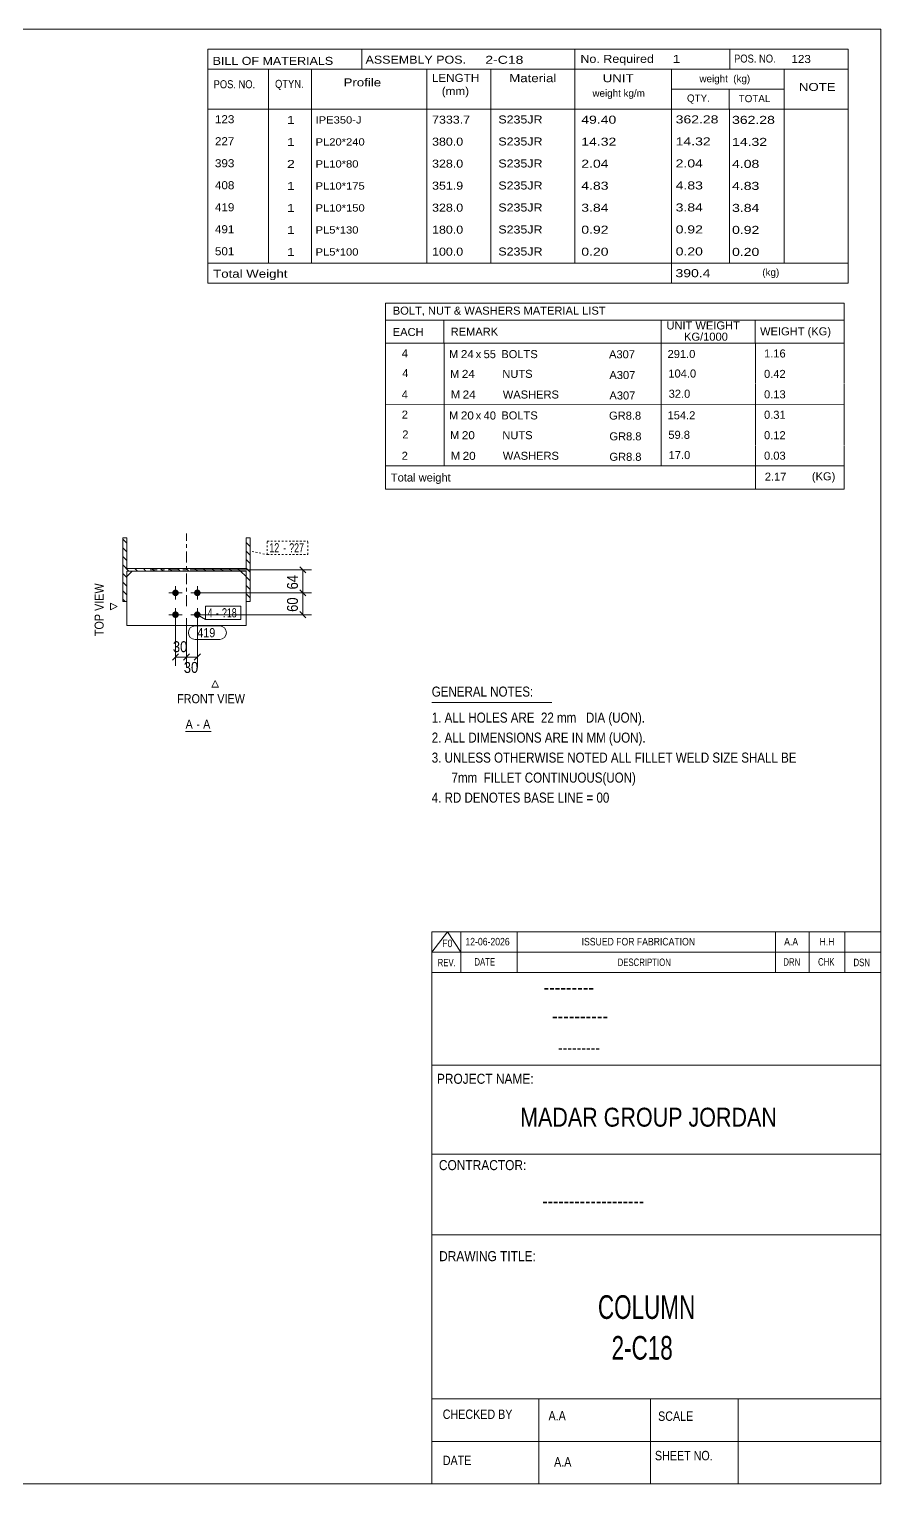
# Model space of a CAD drawing. Header units: millimetres. Extents: x 2 to 579, y 1 to 405.
# Drawn here: x 344.8 to 579, y 5 to 405 of the extents above; entities that cross this region are included whole.
import ezdxf

# ---------------------------------------------------------------- set-up
doc = ezdxf.new("R2010")
doc.units = ezdxf.units.MM
for name, pattern in [('XKITLINE00', [0]), ('XKITLINE01', [4, 1, -1, 1, -1]), ('XKITLINE03', [6, 3, -1, 1, -1]), ('XKITLINE04', [3, 0.5, -0.5, 0.5, -0.5, 0.5, -0.5])]:
    doc.linetypes.add(name, pattern=pattern)
for name, color, linetype, lineweight in [('Bolt', 3, 'Continuous', 0), ('BoltMark', 7, 'Continuous', 0), ('Dimensions', 7, 'Continuous', 0), ('DrawingSheet', 5, 'Continuous', 0), ('OtherObjectType', 7, 'Continuous', 0), ('Part', 2, 'Continuous', 0), ('PartMark', 7, 'Continuous', 0)]:
    doc.layers.add(name, color=color, linetype=linetype, lineweight=lineweight)
doc.styles.add('@ARIAL_UNICODE_MS_BOLD', font='ARIAL.TTF')
doc.styles.add('ARIAL', font='ARIAL.TTF')
doc.styles.add('ARIAL_NARROW', font='ARIALN.TTF')
doc.styles.add('COMIC_SANS_MS_BOLD', font='COMICBD.TTF')
doc.styles.add('SWIS721_EX_BT', font='ARIAL.TTF')
doc.styles.add('SWISSE', font='ARIAL.TTF')

# ---------------------------------------------------------------- blocks, each defined once
blk = doc.blocks.new('*A1')
at = {"layer": 'Part', "color": 7, "linetype": 'XKITLINE00', "lineweight": 0}
for p, q in [((371.65, 263.63), (370.55, 264.73)), ((405.55, 265.09), (405.55, 265.09)), ((405.55, 265.09), (405.55, 265.09)), ((371.65, 261.28), (370.55, 262.38)), ((371.65, 258.92), (370.55, 260.02)), ((405.55, 262.73), (404.45, 263.83)), ((405.55, 260.38), (404.45, 261.48)), ((372.21, 255.99), (370.55, 257.66)), ((374.57, 255.99), (373.87, 256.69)), ((376.93, 255.99), (376.23, 256.69)), ((379.29, 255.99), (378.59, 256.69)), ((381.64, 255.99), (380.94, 256.69)), ((384, 255.99), (383.3, 256.69)), ((386.36, 255.99), (385.66, 256.69)), ((388.72, 255.99), (388.02, 256.69)), ((391.07, 255.99), (390.37, 256.69)), ((393.43, 255.99), (392.73, 256.69)), ((395.79, 255.99), (395.09, 256.69)), ((398.14, 255.99), (397.44, 256.69)), ((400.5, 255.99), (399.8, 256.69)), ((402.86, 255.99), (402.16, 256.69)), ((405.55, 258.02), (404.45, 259.12)), ((405.55, 255.66), (404.45, 256.76)), ((371.65, 254.2), (370.55, 255.3)), ((371.65, 251.85), (370.55, 252.95)), ((405.55, 253.31), (404.45, 254.41)), ((405.55, 250.95), (404.45, 252.05)), ((371.65, 249.49), (370.55, 250.59)), ((371.18, 247.59), (370.55, 248.23)), ((405.55, 248.59), (404.45, 249.69))]:
    blk.add_line(p, q, dxfattribs=at)
blk = doc.blocks.new('*A30')
at = {"layer": 'Bolt'}
for points in [[(384.15, 250.04), (384.15, 250.08), (384.16, 250.12), (384.16, 250.17), (384.17, 250.21), (384.18, 250.25), (384.2, 250.3), (384.21, 250.34), (384.23, 250.38), (384.25, 250.42), (384.27, 250.45), (384.3, 250.49), (384.32, 250.53), (384.35, 250.56), (384.38, 250.6), (384.41, 250.63), (384.44, 250.66), (384.47, 250.69), (384.51, 250.72), (384.55, 250.74), (384.58, 250.76), (384.62, 250.79), (384.66, 250.81), (384.7, 250.82), (384.74, 250.84), (384.78, 250.85), (384.83, 250.87), (384.87, 250.87), (384.91, 250.88), (384.96, 250.89), (385, 250.89), (385.05, 250.89), (385.09, 250.89), (385.13, 250.89), (385.18, 250.88), (385.22, 250.87), (385.26, 250.87), (385.31, 250.85), (385.35, 250.84), (385.39, 250.82), (385.43, 250.81), (385.47, 250.79), (385.51, 250.76), (385.55, 250.74), (385.58, 250.72), (385.62, 250.69), (385.65, 250.66), (385.68, 250.63), (385.71, 250.6), (385.74, 250.56), (385.77, 250.53), (385.79, 250.49), (385.82, 250.45), (385.84, 250.42), (385.86, 250.38), (385.88, 250.34), (385.89, 250.3), (385.91, 250.25), (385.92, 250.21), (385.93, 250.17), (385.94, 250.12), (385.94, 250.08), (385.94, 250.04), (385.95, 249.99), (385.94, 249.95), (385.94, 249.9), (385.94, 249.86), (385.93, 249.82), (385.92, 249.77), (385.91, 249.73), (385.89, 249.69), (385.88, 249.65), (385.86, 249.61), (385.84, 249.57), (385.82, 249.53), (385.79, 249.49), (385.77, 249.46), (385.74, 249.42), (385.71, 249.39), (385.68, 249.36), (385.65, 249.33), (385.62, 249.3), (385.58, 249.27), (385.55, 249.24), (385.51, 249.22), (385.47, 249.2), (385.43, 249.18), (385.39, 249.16), (385.35, 249.14), (385.31, 249.13), (385.26, 249.12), (385.22, 249.11), (385.18, 249.1), (385.13, 249.1), (385.09, 249.09), (385.05, 249.09), (385, 249.09), (384.96, 249.1), (384.91, 249.1), (384.87, 249.11), (384.83, 249.12), (384.78, 249.13), (384.74, 249.14), (384.7, 249.16), (384.66, 249.18), (384.62, 249.2), (384.58, 249.22), (384.55, 249.24), (384.51, 249.27), (384.47, 249.3), (384.44, 249.33), (384.41, 249.36), (384.38, 249.39), (384.35, 249.42), (384.32, 249.46), (384.3, 249.49), (384.27, 249.53), (384.25, 249.57), (384.23, 249.61), (384.21, 249.65), (384.2, 249.69), (384.18, 249.73), (384.17, 249.77), (384.16, 249.82), (384.16, 249.86), (384.15, 249.9), (384.15, 249.95), (384.15, 249.99)], [(390.15, 250.04), (390.15, 250.08), (390.16, 250.12), (390.16, 250.17), (390.17, 250.21), (390.18, 250.25), (390.2, 250.3), (390.21, 250.34), (390.23, 250.38), (390.25, 250.42), (390.27, 250.45), (390.3, 250.49), (390.32, 250.53), (390.35, 250.56), (390.38, 250.6), (390.41, 250.63), (390.44, 250.66), (390.47, 250.69), (390.51, 250.72), (390.55, 250.74), (390.58, 250.76), (390.62, 250.79), (390.66, 250.81), (390.7, 250.82), (390.74, 250.84), (390.78, 250.85), (390.83, 250.87), (390.87, 250.87), (390.91, 250.88), (390.96, 250.89), (391, 250.89), (391.05, 250.89), (391.09, 250.89), (391.13, 250.89), (391.18, 250.88), (391.22, 250.87), (391.26, 250.87), (391.31, 250.85), (391.35, 250.84), (391.39, 250.82), (391.43, 250.81), (391.47, 250.79), (391.51, 250.76), (391.55, 250.74), (391.58, 250.72), (391.62, 250.69), (391.65, 250.66), (391.68, 250.63), (391.71, 250.6), (391.74, 250.56), (391.77, 250.53), (391.79, 250.49), (391.82, 250.45), (391.84, 250.42), (391.86, 250.38), (391.88, 250.34), (391.89, 250.3), (391.91, 250.25), (391.92, 250.21), (391.93, 250.17), (391.94, 250.12), (391.94, 250.08), (391.94, 250.04), (391.95, 249.99), (391.94, 249.95), (391.94, 249.9), (391.94, 249.86), (391.93, 249.82), (391.92, 249.77), (391.91, 249.73), (391.89, 249.69), (391.88, 249.65), (391.86, 249.61), (391.84, 249.57), (391.82, 249.53), (391.79, 249.49), (391.77, 249.46), (391.74, 249.42), (391.71, 249.39), (391.68, 249.36), (391.65, 249.33), (391.62, 249.3), (391.58, 249.27), (391.55, 249.24), (391.51, 249.22), (391.47, 249.2), (391.43, 249.18), (391.39, 249.16), (391.35, 249.14), (391.31, 249.13), (391.26, 249.12), (391.22, 249.11), (391.18, 249.1), (391.13, 249.1), (391.09, 249.09), (391.05, 249.09), (391, 249.09), (390.96, 249.1), (390.91, 249.1), (390.87, 249.11), (390.83, 249.12), (390.78, 249.13), (390.74, 249.14), (390.7, 249.16), (390.66, 249.18), (390.62, 249.2), (390.58, 249.22), (390.55, 249.24), (390.51, 249.27), (390.47, 249.3), (390.44, 249.33), (390.41, 249.36), (390.38, 249.39), (390.35, 249.42), (390.32, 249.46), (390.3, 249.49), (390.27, 249.53), (390.25, 249.57), (390.23, 249.61), (390.21, 249.65), (390.2, 249.69), (390.18, 249.73), (390.17, 249.77), (390.16, 249.82), (390.16, 249.86), (390.15, 249.9), (390.15, 249.95), (390.15, 249.99)], [(384.15, 244.04), (384.15, 244.08), (384.16, 244.12), (384.16, 244.17), (384.17, 244.21), (384.18, 244.25), (384.2, 244.3), (384.21, 244.34), (384.23, 244.38), (384.25, 244.42), (384.27, 244.45), (384.3, 244.49), (384.32, 244.53), (384.35, 244.56), (384.38, 244.6), (384.41, 244.63), (384.44, 244.66), (384.47, 244.69), (384.51, 244.72), (384.55, 244.74), (384.58, 244.76), (384.62, 244.79), (384.66, 244.81), (384.7, 244.82), (384.74, 244.84), (384.78, 244.85), (384.83, 244.87), (384.87, 244.87), (384.91, 244.88), (384.96, 244.89), (385, 244.89), (385.05, 244.89), (385.09, 244.89), (385.13, 244.89), (385.18, 244.88), (385.22, 244.87), (385.26, 244.87), (385.31, 244.85), (385.35, 244.84), (385.39, 244.82), (385.43, 244.81), (385.47, 244.79), (385.51, 244.76), (385.55, 244.74), (385.58, 244.72), (385.62, 244.69), (385.65, 244.66), (385.68, 244.63), (385.71, 244.6), (385.74, 244.56), (385.77, 244.53), (385.79, 244.49), (385.82, 244.45), (385.84, 244.42), (385.86, 244.38), (385.88, 244.34), (385.89, 244.3), (385.91, 244.25), (385.92, 244.21), (385.93, 244.17), (385.94, 244.12), (385.94, 244.08), (385.94, 244.04), (385.95, 243.99), (385.94, 243.95), (385.94, 243.9), (385.94, 243.86), (385.93, 243.82), (385.92, 243.77), (385.91, 243.73), (385.89, 243.69), (385.88, 243.65), (385.86, 243.61), (385.84, 243.57), (385.82, 243.53), (385.79, 243.49), (385.77, 243.46), (385.74, 243.42), (385.71, 243.39), (385.68, 243.36), (385.65, 243.33), (385.62, 243.3), (385.58, 243.27), (385.55, 243.24), (385.51, 243.22), (385.47, 243.2), (385.43, 243.18), (385.39, 243.16), (385.35, 243.14), (385.31, 243.13), (385.26, 243.12), (385.22, 243.11), (385.18, 243.1), (385.13, 243.1), (385.09, 243.09), (385.05, 243.09), (385, 243.09), (384.96, 243.1), (384.91, 243.1), (384.87, 243.11), (384.83, 243.12), (384.78, 243.13), (384.74, 243.14), (384.7, 243.16), (384.66, 243.18), (384.62, 243.2), (384.58, 243.22), (384.55, 243.24), (384.51, 243.27), (384.47, 243.3), (384.44, 243.33), (384.41, 243.36), (384.38, 243.39), (384.35, 243.42), (384.32, 243.46), (384.3, 243.49), (384.27, 243.53), (384.25, 243.57), (384.23, 243.61), (384.21, 243.65), (384.2, 243.69), (384.18, 243.73), (384.17, 243.77), (384.16, 243.82), (384.16, 243.86), (384.15, 243.9), (384.15, 243.95), (384.15, 243.99)], [(390.15, 244.04), (390.15, 244.08), (390.16, 244.12), (390.16, 244.17), (390.17, 244.21), (390.18, 244.25), (390.2, 244.3), (390.21, 244.34), (390.23, 244.38), (390.25, 244.42), (390.27, 244.45), (390.3, 244.49), (390.32, 244.53), (390.35, 244.56), (390.38, 244.6), (390.41, 244.63), (390.44, 244.66), (390.47, 244.69), (390.51, 244.72), (390.55, 244.74), (390.58, 244.76), (390.62, 244.79), (390.66, 244.81), (390.7, 244.82), (390.74, 244.84), (390.78, 244.85), (390.83, 244.87), (390.87, 244.87), (390.91, 244.88), (390.96, 244.89), (391, 244.89), (391.05, 244.89), (391.09, 244.89), (391.13, 244.89), (391.18, 244.88), (391.22, 244.87), (391.26, 244.87), (391.31, 244.85), (391.35, 244.84), (391.39, 244.82), (391.43, 244.81), (391.47, 244.79), (391.51, 244.76), (391.55, 244.74), (391.58, 244.72), (391.62, 244.69), (391.65, 244.66), (391.68, 244.63), (391.71, 244.6), (391.74, 244.56), (391.77, 244.53), (391.79, 244.49), (391.82, 244.45), (391.84, 244.42), (391.86, 244.38), (391.88, 244.34), (391.89, 244.3), (391.91, 244.25), (391.92, 244.21), (391.93, 244.17), (391.94, 244.12), (391.94, 244.08), (391.94, 244.04), (391.95, 243.99), (391.94, 243.95), (391.94, 243.9), (391.94, 243.86), (391.93, 243.82), (391.92, 243.77), (391.91, 243.73), (391.89, 243.69), (391.88, 243.65), (391.86, 243.61), (391.84, 243.57), (391.82, 243.53), (391.79, 243.49), (391.77, 243.46), (391.74, 243.42), (391.71, 243.39), (391.68, 243.36), (391.65, 243.33), (391.62, 243.3), (391.58, 243.27), (391.55, 243.24), (391.51, 243.22), (391.47, 243.2), (391.43, 243.18), (391.39, 243.16), (391.35, 243.14), (391.31, 243.13), (391.26, 243.12), (391.22, 243.11), (391.18, 243.1), (391.13, 243.1), (391.09, 243.09), (391.05, 243.09), (391, 243.09), (390.96, 243.1), (390.91, 243.1), (390.87, 243.11), (390.83, 243.12), (390.78, 243.13), (390.74, 243.14), (390.7, 243.16), (390.66, 243.18), (390.62, 243.2), (390.58, 243.22), (390.55, 243.24), (390.51, 243.27), (390.47, 243.3), (390.44, 243.33), (390.41, 243.36), (390.38, 243.39), (390.35, 243.42), (390.32, 243.46), (390.3, 243.49), (390.27, 243.53), (390.25, 243.57), (390.23, 243.61), (390.21, 243.65), (390.2, 243.69), (390.18, 243.73), (390.17, 243.77), (390.16, 243.82), (390.16, 243.86), (390.15, 243.9), (390.15, 243.95), (390.15, 243.99)]]:
    blk.add_hatch(color=3, dxfattribs=at).paths.add_polyline_path(points, flags=17)
at = {"layer": 'Bolt', "color": 3, "linetype": 'XKITLINE00', "lineweight": 0}
for p, q in [((386.85, 249.99), (383.25, 249.99)), ((385.05, 248.19), (385.05, 251.79)), ((392.85, 249.99), (389.25, 249.99)), ((391.05, 248.19), (391.05, 251.79)), ((385.05, 242.19), (385.05, 245.79)), ((391.05, 242.19), (391.05, 245.79)), ((386.85, 243.99), (383.25, 243.99)), ((392.85, 243.99), (389.25, 243.99))]:
    blk.add_line(p, q, dxfattribs=at)
blk = doc.blocks.new('*A31')
at = {"layer": 'Part', "color": 2, "linetype": 'XKITLINE00', "lineweight": 0}
for p, q in [((370.55, 247.59), (370.55, 265.09)), ((370.55, 265.09), (371.65, 265.09)), ((371.65, 265.09), (371.65, 256.69)), ((404.45, 256.69), (404.45, 265.09)), ((404.45, 265.09), (405.55, 265.09)), ((405.55, 265.09), (405.55, 247.59)), ((371.65, 256.69), (404.45, 256.69)), ((404.45, 255.99), (371.65, 255.99)), ((371.65, 255.99), (371.65, 247.59)), ((404.45, 247.59), (404.45, 255.99)), ((371.65, 247.59), (370.55, 247.59)), ((405.55, 247.59), (404.45, 247.59))]:
    blk.add_line(p, q, dxfattribs=at)
at = {"layer": 'Part', "color": 7, "linetype": 'XKITLINE03', "lineweight": 0}
for p, q in [((388.05, 246.34), (388.05, 266.34)), ((398.05, 256.34), (378.05, 256.34))]:
    blk.add_line(p, q, dxfattribs=at)
blk = doc.blocks.new('*A32')
at = {"layer": 'Part', "color": 2, "linetype": 'XKITLINE00', "lineweight": 0}
for p, q in [((373.15, 255.99), (371.65, 254.49)), ((404.45, 254.49), (402.95, 255.99)), ((371.65, 247.59), (371.65, 240.99)), ((404.45, 240.99), (404.45, 247.59)), ((371.65, 240.99), (404.45, 240.99))]:
    blk.add_line(p, q, dxfattribs=at)
at = {"layer": 'Part', "color": 7, "linetype": 'XKITLINE01', "lineweight": 0}
for p, q in [((371.65, 247.59), (371.65, 254.49)), ((402.95, 255.99), (373.15, 255.99)), ((404.45, 247.59), (404.45, 254.49))]:
    blk.add_line(p, q, dxfattribs=at)
blk = doc.blocks.new('*A33')
at = {"layer": 'DrawingSheet', "color": 5, "linetype": 'XKITLINE00', "lineweight": 0}
for p, q in [((579, 405), (5, 405)), ((5, 405), (5, 5)), ((579, 5), (579, 405)), ((5, 5), (579, 5))]:
    blk.add_line(p, q, dxfattribs=at)
at = {"layer": 'DrawingSheet', "color": 5, "style": 'ARIAL', "width": 0.85}
blk.add_text('Tekla structures', height=2, rotation=90, dxfattribs=at).set_placement((4.5, 5.5))
blk = doc.blocks.new('*A34')
at = {"layer": 'OtherObjectType', "color": 7, "linetype": 'XKITLINE00', "lineweight": 0}
for p, q in [((442.76, 329.65), (442.75, 318.65)), ((442.76, 329.65), (568.88, 329.65)), ((568.88, 329.65), (568.88, 318.65)), ((442.75, 325), (568.88, 325)), ((458.87, 325.01), (458.87, 318.65)), ((518.57, 325.01), (518.57, 318.65)), ((544.47, 324.99), (544.47, 318.65)), ((442.76, 318.62), (442.76, 313.12)), ((442.77, 318.65), (568.88, 318.65)), ((458.92, 318.65), (458.92, 313.03)), ((518.57, 318.65), (518.57, 313.03)), ((544.5, 318.65), (544.5, 313.15)), ((568.88, 318.65), (568.88, 313.15)), ((442.79, 313.03), (442.79, 307.42)), ((458.95, 313.03), (458.95, 307.41)), ((518.57, 313.03), (518.57, 307.41)), ((544.5, 313.03), (544.5, 307.53)), ((568.88, 313.03), (568.88, 307.53)), ((442.79, 307.4), (442.79, 301.83)), ((458.95, 307.41), (458.95, 301.79)), ((518.57, 307.41), (518.57, 301.79)), ((544.5, 307.41), (544.5, 301.8)), ((568.88, 307.41), (568.88, 301.8)), ((568.88, 301.8), (442.75, 301.83)), ((442.76, 301.76), (442.76, 296.26)), ((458.92, 301.79), (458.92, 296.17)), ((518.57, 301.79), (518.57, 296.17)), ((544.5, 301.79), (544.5, 296.29)), ((568.88, 301.79), (568.88, 296.29)), ((442.79, 296.17), (442.79, 290.56)), ((458.95, 296.17), (458.95, 290.56)), ((518.57, 296.17), (518.57, 290.56)), ((544.5, 296.17), (544.5, 290.67)), ((568.88, 296.17), (568.88, 290.67)), ((442.79, 290.54), (442.79, 284.97)), ((458.95, 290.55), (458.95, 284.94)), ((518.57, 290.56), (518.57, 284.94)), ((544.5, 290.55), (544.5, 284.95)), ((568.88, 290.55), (568.88, 284.94)), ((568.88, 284.94), (442.75, 284.97)), ((442.78, 284.94), (442.78, 278.53)), ((442.85, 284.93), (568.87, 284.94)), ((544.5, 284.9), (544.5, 278.49)), ((568.87, 284.91), (568.87, 278.49)), ((442.77, 278.49), (568.87, 278.49))]:
    blk.add_line(p, q, dxfattribs=at)
at = {"layer": 'OtherObjectType', "color": 7, "style": 'ARIAL_NARROW'}
for s, width, p in [('BOLT, NUT & WASHERS MATERIAL LIST', 1.211571, (444.79, 326.49)), ('UNIT WEIGHT', 1.211571, (520.03, 322.42)), ('EACH', 1.211571, (444.78, 320.62)), ('REMARK', 1.211571, (460.7, 320.71)), (' KG/1000', 1.211571, (524.02, 319.33)), ('WEIGHT (KG)', 1.211571, (545.78, 320.8)), ('4', 1.211571, (447.26, 314.75)), ('M', 1.211571, (460.26, 314.55)), ('24', 1.275, (463.5, 314.53)), ('x', 1.211571, (467.58, 314.53)), ('55', 1.211571, (469.76, 314.52)), ('BOLTS', 1.211571, (474.63, 314.54)), ('A307', 1.211571, (504.25, 314.49)), ('291.0', 1.211571, (520.34, 314.58)), ('1.16', 1.211571, (546.87, 314.71)), ('4', 1.211571, (447.4, 309.31)), ('M', 1.211571, (460.54, 309.11)), ('24', 1.275, (463.78, 309.09)), ('NUTS', 1.211571, (474.91, 309.11)), ('A307', 1.211571, (504.35, 308.79)), ('104.0', 1.211571, (520.56, 309.2)), ('0.42', 1.211571, (546.87, 309.09)), ('4', 1.211571, (447.24, 303.44)), ('M', 1.211571, (460.76, 303.44)), ('24', 1.275, (464, 303.42)), ('WASHERS', 1.211571, (475.04, 303.43)), ('A307', 1.211571, (504.35, 303.17)), ('32.0', 1.211571, (520.64, 303.64)), ('0.13', 1.211571, (546.87, 303.48)), ('2', 1.211571, (447.26, 297.9)), ('0.31', 1.211571, (546.87, 297.86)), ('M', 1.211571, (460.26, 297.69)), ('20', 1.275, (463.5, 297.67)), ('x', 1.211571, (467.58, 297.67)), ('40', 1.211571, (469.76, 297.66)), ('BOLTS', 1.211571, (474.63, 297.68)), ('GR8.8', 1.211571, (504.25, 297.63)), ('154.2', 1.211571, (520.34, 297.72)), ('2', 1.211571, (447.4, 292.45)), ('M', 1.211571, (460.54, 292.26)), ('20', 1.275, (463.78, 292.24)), ('NUTS', 1.211571, (474.91, 292.25)), ('GR8.8', 1.211571, (504.35, 291.93)), ('59.8', 1.211571, (520.56, 292.35)), ('0.12', 1.211571, (546.87, 292.24)), ('2', 1.211571, (447.24, 286.58)), ('M', 1.211571, (460.76, 286.58)), ('20', 1.275, (464, 286.56)), ('WASHERS', 1.211571, (475.04, 286.58)), ('GR8.8', 1.211571, (504.35, 286.31)), ('17.0', 1.211571, (520.64, 286.78)), ('0.03', 1.211571, (546.87, 286.62)), ('Total weight', 1.211571, (444.26, 280.61)), ('2.17', 1.211571, (547.07, 280.84)), ('(KG)', 1.211571, (560.02, 280.94))]:
    blk.add_text(s, height=2.2, dxfattribs=dict(at, width=width)).set_placement(p)
blk = doc.blocks.new('*A35')
at = {"layer": 'OtherObjectType', "color": 7, "linetype": 'XKITLINE00', "lineweight": 0}
blk.add_line((455.5, 219.82), (488.5, 219.82), dxfattribs=at)
at = {"layer": 'OtherObjectType', "color": 7, "style": 'ARIAL_NARROW', "width": 1.008832}
for s, p in [('GENERAL NOTES:', (455.5, 221.47)), ('1. ALL HOLES ARE  22 mm   DIA (UON).', (455.5, 214.32)), ('2. ALL DIMENSIONS ARE IN MM (UON).', (455.5, 208.82)), ('3. UNLESS OTHERWISE NOTED ALL FILLET WELD SIZE SHALL BE', (455.5, 203.32)), ('7mm  FILLET CONTINUOUS(UON)', (460.95, 197.82)), ('4. RD DENOTES BASE LINE = 00', (455.5, 192.32))]:
    blk.add_text(s, height=2.75, dxfattribs=at).set_placement(p)
blk = doc.blocks.new('*A36')
at = {"layer": 'OtherObjectType', "color": 7, "linetype": 'XKITLINE00', "lineweight": 0}
for p, q in [((455.5, 156.76), (579, 156.76)), ((455.5, 151.21), (459.82, 156.76)), ((455.5, 151.21), (455.5, 156.76)), ((459.82, 156.76), (463.53, 151.21)), ((463.53, 151.21), (463.53, 156.76)), ((478.97, 151.21), (478.97, 156.76)), ((549.98, 151.21), (549.98, 156.76)), ((559.24, 151.21), (559.24, 156.76)), ((569.12, 151.21), (569.12, 156.76)), ((579, 151.21), (579, 156.76)), ((455.5, 151.21), (579, 151.21)), ((455.5, 145.65), (455.5, 151.21)), ((459.21, 151.21), (579, 151.21)), ((463.53, 145.65), (463.53, 151.21)), ((478.97, 145.65), (478.97, 151.21)), ((549.98, 145.65), (549.98, 151.21)), ((559.24, 145.65), (559.24, 151.21)), ((569.12, 145.65), (569.12, 151.21)), ((579, 145.65), (579, 151.21))]:
    blk.add_line(p, q, dxfattribs=at)
at = {"layer": 'OtherObjectType', "color": 7, "style": 'ARIAL_NARROW'}
for s, height, width, p in [('F0', 2.058, 1.008832, (458.4, 152.59)), ('12-06-2026', 2.058, 1.008832, (464.76, 153.06)), ('ISSUED FOR FABRICATION', 2.0583, 1.008832, (496.71, 153.06)), ('A.A', 2.058, 1.008832, (552.4, 153.06)), ('H.H', 2.058, 1.008832, (562.13, 153.06)), ('REV.', 2.058, 0.907949, (457.13, 147.31)), ('DATE', 2.058, 0.907949, (467.23, 147.5)), ('DESCRIPTION', 2.0583, 0.907949, (506.61, 147.39)), ('DRN', 2.058, 0.907949, (552.17, 147.47)), ('CHK', 2.058, 0.907949, (561.72, 147.5)), ('DSN', 2.058, 0.907949, (571.47, 147.35))]:
    blk.add_text(s, height=height, dxfattribs=dict(at, width=width)).set_placement(p)
blk = doc.blocks.new('*A38')
at = {"layer": 'OtherObjectType', "color": 2, "linetype": 'XKITLINE00', "lineweight": 0}
for p, q in [((455.5, 145.65), (579, 145.65)), ((455.5, 5), (455.5, 145.64)), ((578.98, 145.64), (579, 5)), ((579, 120.14), (455.5, 120.14)), ((455.5, 95.63), (579, 95.63)), ((579, 73.49), (455.5, 73.49)), ((579, 28.4), (455.5, 28.4)), ((484.94, 28.4), (484.94, 5)), ((515.62, 5), (515.62, 28.4)), ((539.75, 5), (539.75, 28.4)), ((579, 16.7), (455.5, 16.7)), ((579, 5), (455.5, 5))]:
    blk.add_line(p, q, dxfattribs=at)
at = {"layer": 'OtherObjectType', "color": 4, "style": '@ARIAL_UNICODE_MS_BOLD', "width": 0.85}
blk.add_text('---------', height=3.9, dxfattribs=at).set_placement((486.23, 139.59))
at = {"layer": 'OtherObjectType', "color": 7, "style": 'ARIAL', "width": 0.85}
for s, height, p in [('----------', 3.9, (488.56, 131.77)), ('---------', 3.25, (490.21, 123.31))]:
    blk.add_text(s, height=height, dxfattribs=at).set_placement(p)
at = {"layer": 'OtherObjectType', "color": 3, "width": 0.85}
for s, style, p in [('PROJECT NAME:', 'SWIS721_EX_BT', (456.92, 115.01)), ('CONTRACTOR:', 'SWISSE', (457.47, 91.27)), ('DRAWING TITLE:', 'SWIS721_EX_BT', (457.53, 66.24))]:
    blk.add_text(s, height=2.7618, dxfattribs=dict(at, style=style)).set_placement(p)
at = {"layer": 'OtherObjectType', "color": 7, "width": 0.85}
for s, height, p in [('MADAR GROUP JORDAN', 5.2, (479.79, 103.23)), ('CHECKED BY', 2.592, (458.53, 22.86)), ('A.A', 2.592, (487.61, 22.45)), ('SCALE', 2.592, (517.74, 22.33)), ('DATE', 2.592, (458.54, 10.16)), ('A.A', 2.592, (489.14, 9.76)), ('SHEET NO.', 2.592, (516.87, 11.49))]:
    blk.add_text(s, height=height, dxfattribs=at).set_placement(p)
at = {"layer": 'OtherObjectType', "color": 1}
for s, height, style, width, p in [('-------------------', 3.9, 'COMIC_SANS_MS_BOLD', 0.85, (485.87, 80.86)), ('COLUMN', 6.5, 'ARIAL', 0.68, (501.19, 50.37)), ('2-C18', 6.5, 'ARIAL', 0.68, (504.95, 39.17))]:
    blk.add_text(s, height=height, dxfattribs=dict(at, style=style, width=width)).set_placement(p)
blk = doc.blocks.new('*A39')
at = {"layer": 'OtherObjectType', "color": 7, "linetype": 'XKITLINE00', "lineweight": 0}
for p, q in [((393.98, 399.5), (569.98, 399.5)), ((393.98, 399.5), (393.98, 388.5)), ((436.26, 399.42), (436.26, 393.87)), ((494.85, 394), (494.85, 399.5)), ((537.43, 393.96), (537.43, 399.42)), ((569.98, 394), (569.98, 399.5)), ((393.98, 394), (569.98, 394)), ((410.64, 394), (410.64, 383)), ((422.4, 393.98), (422.4, 383.03)), ((454.12, 393.99), (454.13, 383)), ((471.78, 393.98), (471.78, 383)), ((494.85, 393.98), (494.85, 383)), ((521.43, 394), (521.43, 383)), ((552.42, 394), (552.42, 383)), ((569.98, 394), (569.98, 388.5)), ((393.98, 388.5), (393.98, 383)), ((521.45, 388.52), (552.45, 388.52)), ((537.28, 388.52), (537.28, 383)), ((569.98, 388.5), (569.98, 383)), ((393.98, 383), (569.98, 383)), ((393.98, 383), (393.98, 376.95)), ((410.63, 383), (410.63, 376.95)), ((422.44, 382.99), (422.44, 376.95)), ((454.12, 383), (454.11, 376.95)), ((471.79, 383), (471.79, 376.95)), ((494.87, 383), (494.87, 376.95)), ((521.44, 383), (521.44, 376.95)), ((537.33, 382.95), (537.33, 376.95)), ((552.43, 383), (552.43, 376.95)), ((569.98, 383), (569.98, 376.95)), ((393.98, 376.95), (393.98, 370.9)), ((410.63, 376.95), (410.63, 370.9)), ((422.44, 376.94), (422.44, 370.9)), ((454.12, 376.95), (454.11, 370.9)), ((471.79, 376.95), (471.79, 370.9)), ((494.87, 376.95), (494.87, 370.9)), ((521.44, 376.95), (521.44, 370.9)), ((537.33, 376.9), (537.33, 370.9)), ((552.43, 376.95), (552.43, 370.9)), ((569.98, 376.95), (569.98, 370.9)), ((393.98, 370.9), (393.98, 364.85)), ((410.63, 370.9), (410.63, 364.85)), ((422.44, 370.89), (422.44, 364.85)), ((454.12, 370.9), (454.11, 364.85)), ((471.79, 370.9), (471.79, 364.85)), ((494.87, 370.9), (494.87, 364.85)), ((521.44, 370.9), (521.44, 364.85)), ((537.33, 370.85), (537.33, 364.85)), ((552.43, 370.9), (552.43, 364.85)), ((569.98, 370.9), (569.98, 364.85)), ((393.98, 364.85), (393.98, 358.8)), ((410.63, 364.85), (410.63, 358.8)), ((422.44, 364.84), (422.44, 358.8)), ((454.12, 364.85), (454.11, 358.8)), ((471.79, 364.85), (471.79, 358.8)), ((494.87, 364.85), (494.87, 358.8)), ((521.44, 364.85), (521.44, 358.8)), ((537.33, 364.8), (537.33, 358.8)), ((552.43, 364.85), (552.43, 358.8)), ((569.98, 364.85), (569.98, 358.8)), ((393.98, 358.8), (393.98, 352.75)), ((410.63, 358.8), (410.63, 352.75)), ((422.44, 358.79), (422.44, 352.75)), ((454.12, 358.8), (454.11, 352.75)), ((471.79, 358.8), (471.79, 352.75)), ((494.87, 358.8), (494.87, 352.75)), ((521.44, 358.8), (521.44, 352.75)), ((537.33, 358.75), (537.33, 352.75)), ((552.43, 358.8), (552.43, 352.75)), ((569.98, 358.8), (569.98, 352.75)), ((393.98, 352.75), (393.98, 346.7)), ((410.63, 352.75), (410.63, 346.7)), ((422.44, 352.74), (422.44, 346.7)), ((454.12, 352.75), (454.11, 346.7)), ((471.79, 352.75), (471.79, 346.7)), ((494.87, 352.75), (494.87, 346.7)), ((521.44, 352.75), (521.44, 346.7)), ((537.33, 352.7), (537.33, 346.7)), ((552.43, 352.75), (552.43, 346.7)), ((569.98, 352.75), (569.98, 346.7)), ((393.98, 346.7), (393.98, 340.65)), ((410.63, 346.7), (410.63, 340.65)), ((422.44, 346.69), (422.44, 340.65)), ((454.12, 346.7), (454.11, 340.65)), ((471.79, 346.7), (471.79, 340.65)), ((494.87, 346.7), (494.87, 340.65)), ((521.44, 346.7), (521.44, 340.65)), ((537.33, 346.65), (537.33, 340.65)), ((552.43, 346.7), (552.43, 340.65)), ((569.98, 346.7), (569.98, 340.65)), ((393.98, 340.65), (569.98, 340.65)), ((393.98, 340.65), (393.98, 335.15)), ((521.44, 340.65), (521.44, 335.15)), ((569.98, 340.65), (569.98, 335.15)), ((393.98, 335.15), (569.98, 335.15))]:
    blk.add_line(p, q, dxfattribs=at)
at = {"layer": 'OtherObjectType', "color": 7, "style": 'ARIAL_NARROW'}
for s, height, width, p in [('BILL OF MATERIALS', 2.2, 1.36, (395.25, 395.16)), ('ASSEMBLY POS.', 2.2, 1.36, (437.3, 395.5)), ('2-C18', 2.2, 1.525501, (470.23, 395.46)), ('No. Required', 2.2, 1.36, (496.39, 395.72)), ('1', 2.2, 1.525501, (521.75, 395.72)), ('POS. NO.', 2.2, 1.02, (538.63, 395.79)), ('123', 2.2, 1.270501, (554.4, 395.69)), ('LENGTH', 2.2, 1.275, (455.54, 390.49)), ('Material', 2.2, 1.445, (476.81, 390.41)), ('UNIT', 2.2, 1.445, (502.52, 390.4)), ('weight  (kg)', 1.98, 1.19, (529.11, 390.39)), ('POS. NO.', 2.2, 1.02, (395.53, 388.74)), ('QTYN.', 2.2, 1.02, (412.42, 388.84)), ('Profile', 2.2, 1.445, (431.26, 389.25)), ('(mm)', 2.2, 1.275, (458.26, 386.86)), ('weight kg/m', 1.98, 1.19, (499.69, 386.4)), ('NOTE', 2.2, 1.445, (556.44, 387.99)), ('QTY.', 1.98, 1.19, (525.68, 385.03)), ('TOTAL', 1.98, 1.19, (539.9, 384.91)), ('123', 2.2, 1.270501, (395.89, 379.12)), ('1', 2.2, 1.525501, (415.71, 378.91)), ('IPE350-J', 1.98, 1.355501, (423.56, 379.04)), ('7333.7', 2.2, 1.355501, (455.59, 379.01)), ('S235JR', 2.2, 1.355501, (473.81, 379.05)), ('49.40', 2.2, 1.525501, (496.62, 378.99)), ('362.28', 2.2, 1.525501, (522.57, 379.07)), ('362.28', 2.2, 1.525501, (538.08, 378.94)), ('227', 2.2, 1.270501, (395.89, 373.07)), ('1', 2.2, 1.525501, (415.71, 372.86)), ('PL20*240', 1.98, 1.355501, (423.56, 372.99)), ('380.0', 2.2, 1.355501, (455.59, 372.96)), ('S235JR', 2.2, 1.355501, (473.81, 373)), ('14.32', 2.2, 1.525501, (496.62, 372.94)), ('14.32', 2.2, 1.525501, (522.57, 373.02)), ('14.32', 2.2, 1.525501, (538.08, 372.89)), ('393', 2.2, 1.270501, (395.89, 367.02)), ('2', 2.2, 1.525501, (415.71, 366.81)), ('PL10*80', 1.98, 1.355501, (423.56, 366.94)), ('328.0', 2.2, 1.355501, (455.59, 366.91)), ('S235JR', 2.2, 1.355501, (473.81, 366.95)), ('2.04', 2.2, 1.525501, (496.62, 366.89)), ('2.04', 2.2, 1.525501, (522.57, 366.97)), ('4.08', 2.2, 1.525501, (538.08, 366.84)), ('408', 2.2, 1.270501, (395.89, 360.97)), ('1', 2.2, 1.525501, (415.71, 360.76)), ('PL10*175', 1.98, 1.355501, (423.56, 360.89)), ('351.9', 2.2, 1.355501, (455.59, 360.86)), ('S235JR', 2.2, 1.355501, (473.81, 360.9)), ('4.83', 2.2, 1.525501, (496.62, 360.84)), ('4.83', 2.2, 1.525501, (522.57, 360.92)), ('4.83', 2.2, 1.525501, (538.08, 360.79)), ('419', 2.2, 1.270501, (395.89, 354.92)), ('1', 2.2, 1.525501, (415.71, 354.71)), ('PL10*150', 1.98, 1.355501, (423.56, 354.84)), ('328.0', 2.2, 1.355501, (455.59, 354.81)), ('S235JR', 2.2, 1.355501, (473.81, 354.85)), ('3.84', 2.2, 1.525501, (496.62, 354.79)), ('3.84', 2.2, 1.525501, (522.57, 354.87)), ('3.84', 2.2, 1.525501, (538.08, 354.74)), ('491', 2.2, 1.270501, (395.89, 348.87)), ('1', 2.2, 1.525501, (415.71, 348.66)), ('PL5*130', 1.98, 1.355501, (423.56, 348.79)), ('180.0', 2.2, 1.355501, (455.59, 348.76)), ('S235JR', 2.2, 1.355501, (473.81, 348.8)), ('0.92', 2.2, 1.525501, (496.62, 348.74)), ('0.92', 2.2, 1.525501, (522.57, 348.82)), ('0.92', 2.2, 1.525501, (538.08, 348.69)), ('501', 2.2, 1.270501, (395.89, 342.82)), ('1', 2.2, 1.525501, (415.71, 342.61)), ('PL5*100', 1.98, 1.355501, (423.56, 342.74)), ('100.0', 2.2, 1.355501, (455.59, 342.71)), ('S235JR', 2.2, 1.355501, (473.81, 342.75)), ('0.20', 2.2, 1.525501, (496.62, 342.69)), ('0.20', 2.2, 1.525501, (522.57, 342.77)), ('0.20', 2.2, 1.525501, (538.08, 342.64)), ('Total Weight', 2.2, 1.445, (395.4, 336.64)), ('390.4', 2.2, 1.525501, (522.52, 336.79)), ('(kg)', 1.98, 1.19, (546.4, 337.16))]:
    blk.add_text(s, height=height, dxfattribs=dict(at, width=width)).set_placement(p)
blk = doc.blocks.new('*A106')
at = {"layer": 'Dimensions', "color": 7, "linetype": 'XKITLINE00', "lineweight": 0}
for p, q in [((385.05, 242.99), (385.05, 229.94)), ((388.05, 242.99), (388.05, 229.94)), ((385.89, 233.19), (384.2, 231.49)), ((385.05, 232.34), (388.05, 232.34)), ((388.89, 233.19), (387.2, 231.49))]:
    blk.add_line(p, q, dxfattribs=at)
at = {"layer": 'Dimensions', "color": 3}
for p in [(385.05, 232.34), (388.05, 232.34)]:
    blk.add_point(p, dxfattribs=at)
at = {"layer": 'Dimensions', "color": 3, "style": 'ARIAL', "width": 0.85}
blk.add_text('30', height=3, dxfattribs=at).set_placement((384.32, 233.69))
blk = doc.blocks.new('*A107')
at = {"layer": 'Dimensions', "color": 7, "linetype": 'XKITLINE00', "lineweight": 0}
for p, q in [((388.05, 242.99), (388.05, 229.49)), ((391.05, 242.99), (391.05, 229.49)), ((388.89, 233.19), (387.2, 231.49)), ((388.05, 232.34), (391.05, 232.34)), ((391.89, 233.19), (390.2, 231.49))]:
    blk.add_line(p, q, dxfattribs=at)
at = {"layer": 'Dimensions', "color": 3}
for p in [(388.05, 232.34), (391.05, 232.34)]:
    blk.add_point(p, dxfattribs=at)
at = {"layer": 'Dimensions', "color": 3, "style": 'ARIAL', "width": 0.85}
blk.add_text('30', height=3, dxfattribs=at).set_placement((387.32, 227.99))
blk = doc.blocks.new('*A108')
at = {"layer": 'Dimensions', "color": 7, "linetype": 'XKITLINE00', "lineweight": 0}
for p, q in [((392.05, 249.99), (422.45, 249.99)), ((419.2, 250.84), (420.89, 249.14)), ((420.05, 243.99), (420.05, 249.99)), ((419.2, 244.84), (420.89, 243.14)), ((392.05, 243.99), (422.45, 243.99))]:
    blk.add_line(p, q, dxfattribs=at)
at = {"layer": 'Dimensions', "color": 3}
for p in [(420.05, 249.99), (420.05, 243.99)]:
    blk.add_point(p, dxfattribs=at)
at = {"layer": 'Dimensions', "color": 3, "style": 'ARIAL', "width": 0.85}
blk.add_text('60', height=3, rotation=90.0002, dxfattribs=at).set_placement((418.7, 244.77))
blk = doc.blocks.new('*A109')
at = {"layer": 'Dimensions', "color": 7, "linetype": 'XKITLINE00', "lineweight": 0}
for p, q in [((392.05, 256.34), (422.45, 256.34)), ((419.2, 257.19), (420.89, 255.49)), ((420.05, 249.99), (420.05, 256.34)), ((392.05, 249.99), (422.45, 249.99)), ((419.2, 250.84), (420.89, 249.14))]:
    blk.add_line(p, q, dxfattribs=at)
at = {"layer": 'Dimensions', "color": 3}
for p in [(420.05, 256.34), (420.05, 249.99)]:
    blk.add_point(p, dxfattribs=at)
at = {"layer": 'Dimensions', "color": 3, "style": 'ARIAL', "width": 0.85}
blk.add_text('64', height=3, rotation=90.0002, dxfattribs=at).set_placement((418.7, 250.94))
blk = doc.blocks.new('*A110')
at = {"layer": 'BoltMark', "color": 7, "linetype": 'XKITLINE00', "lineweight": 0}
for p, q in [((393.28, 246.36), (402.97, 246.36)), ((393.28, 242.66), (393.28, 246.36)), ((402.97, 242.66), (402.97, 246.36)), ((391.05, 243.99), (393.28, 242.66)), ((393.28, 242.66), (402.97, 242.66))]:
    blk.add_line(p, q, dxfattribs=at)
at = {"layer": 'BoltMark', "color": 3, "style": 'ARIAL_NARROW', "width": 0.85}
for s, p in [('4', (393.88, 243.26)), ('-', (396.15, 243.26)), ('?18', (397.81, 243.26))]:
    blk.add_text(s, height=2.5, dxfattribs=at).set_placement(p)
blk = doc.blocks.new('*A111')
at = {"layer": 'BoltMark', "color": 7, "linetype": 'XKITLINE04', "lineweight": 0}
for p, q in [((410.26, 264.23), (421.47, 264.23)), ((410.26, 260.53), (410.26, 264.23)), ((421.47, 260.53), (421.47, 264.23)), ((406.1, 261.34), (410.26, 260.53)), ((410.26, 260.53), (421.47, 260.53))]:
    blk.add_line(p, q, dxfattribs=at)
at = {"layer": 'BoltMark', "color": 3, "style": 'ARIAL_NARROW', "width": 0.85}
for s, p in [('12', (410.86, 261.13)), ('-', (414.65, 261.13)), ('?27', (416.31, 261.13))]:
    blk.add_text(s, height=2.5, dxfattribs=at).set_placement(p)
blk = doc.blocks.new('*A112')
at = {"layer": 'PartMark', "color": 7, "linetype": 'XKITLINE00', "lineweight": 0}
for p, q in [((390.43, 240.89), (397.2, 240.89)), ((390.43, 237.19), (397.2, 237.19))]:
    blk.add_line(p, q, dxfattribs=at)
for centre, start, end in [((390.43, 239.04), 90, 270), ((397.2, 239.04), 270, 90)]:
    blk.add_arc(centre, 1.85, start, end, dxfattribs=at)
at = {"layer": 'PartMark', "color": 3, "style": 'ARIAL', "width": 0.85}
blk.add_text('419', height=2.5, dxfattribs=at).set_placement((391.03, 237.79))
blk = doc.blocks.new('*A113')
at = {"layer": 'OtherObjectType', "color": 7, "linetype": 'XKITLINE00', "lineweight": 0}
for p, q in [((367.17, 245.3), (367.17, 247.18)), ((367.17, 247.18), (369.05, 246.24)), ((369.05, 246.24), (367.17, 245.3)), ((369.05, 246.24), (369.05, 246.24)), ((395.02, 224.02), (395.96, 225.89)), ((396.9, 224.02), (395.02, 224.02)), ((395.96, 225.89), (396.9, 224.02)), ((395.96, 225.89), (395.96, 225.89)), ((387.81, 211.89), (394.86, 211.89))]:
    blk.add_line(p, q, dxfattribs=at)
at = {"layer": 'OtherObjectType', "color": 7, "style": 'ARIAL', "width": 0.85}
blk.add_text('TOP VIEW', height=2.5, rotation=90, dxfattribs=at).set_placement((365.3, 238.09))
for s, p in [('FRONT VIEW', (385.5, 219.64)), ('A', (387.81, 212.64)), ('-', (390.78, 212.64)), ('A', (392.64, 212.64))]:
    blk.add_text(s, height=2.5, dxfattribs=at).set_placement(p)

msp = doc.modelspace()

# ---------------------------------------------------------------- block references
at = {"lineweight": 0}
for name in ['*A33', '*A39', '*A34', '*A31', '*A1', '*A111', '*A109', '*A32', '*A30', '*A108', '*A110', '*A106', '*A107', '*A112', '*A35', '*A36', '*A38']:
    msp.add_blockref(name, (0, 0), dxfattribs=at)
at = {"layer": 'OtherObjectType', "lineweight": 0}
msp.add_blockref('*A113', (0, 0), dxfattribs=at)

doc.saveas('drawing.dxf')
